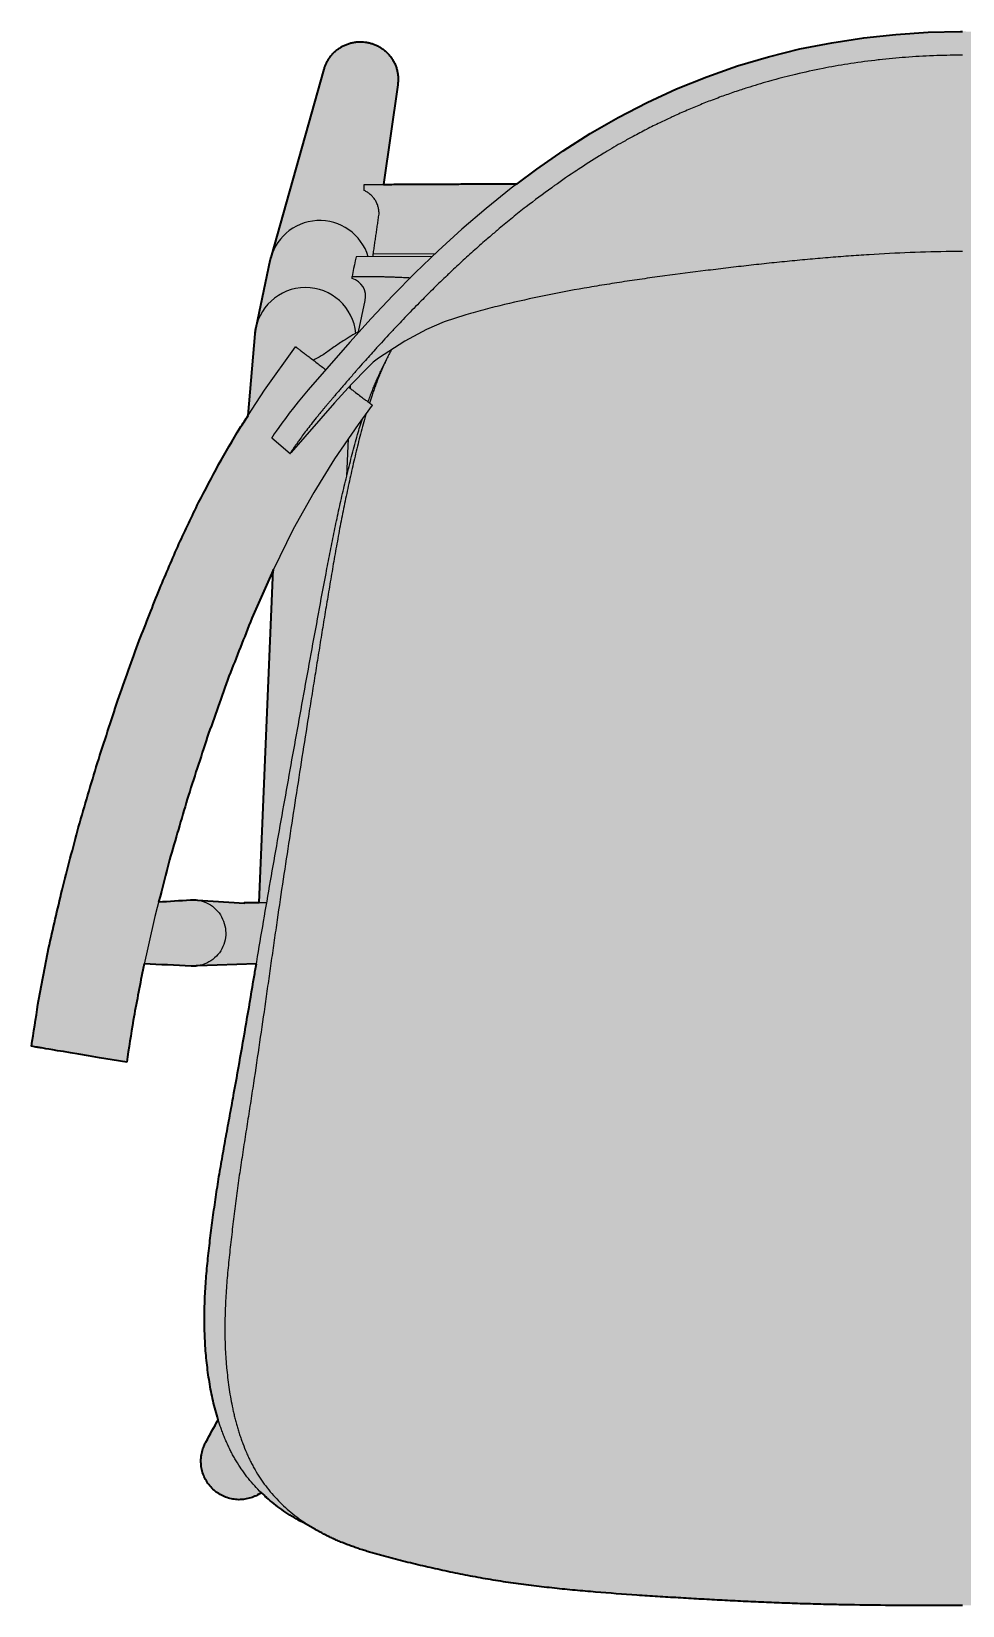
# Model space of a CAD drawing. Header units: millimetres. Extents: x 0 to 1796, y -1115 to 742.
# Drawn here: x 1144 to 1453, y -975 to -454 of the extents above; entities that cross this region are included whole.
import ezdxf

# ---------------------------------------------------------------- set-up
doc = ezdxf.new("R2010")
doc.units = ezdxf.units.MM
doc.layers.add('Blocks', color=7, linetype='Continuous')
doc.layers.add('Blocks$Fill', color=7, linetype='Continuous', true_color=0xffffff)
doc.layers.add('Blocks$Inner', color=7, linetype='Continuous', lineweight=25, true_color=0x007f00)
doc.layers.add('Blocks$Outline', color=7, linetype='Continuous', lineweight=35, true_color=0xff3f3f)

# ---------------------------------------------------------------- blocks, each defined once
blk = doc.blocks.new('N01 Dining Chair Top')
at = {"layer": 'Blocks$Fill'}
h = blk.add_hatch(color=256, dxfattribs=at)
h.paths.add_polyline_path([(302.84, -217.65), (249.86, -217.08), (201.8, -214.68), (174.43, -212.61), (160.82, -211.15), (154.05, -210.26), (147.32, -209.23), (140.62, -208.05), (133.95, -206.73), (120.7, -203.75), (110.83, -201.25), (105.97, -199.84), (102.76, -198.81), (99.6, -197.69), (98.03, -197.09), (96.48, -196.46), (94.96, -195.79), (93.45, -195.1), (91.95, -194.37), (90.49, -193.61), (89.04, -192.81), (88.46, -192.48), (84.33, -190.19), (82.77, -189.34), (81.36, -188.53), (79.98, -187.68), (78.62, -186.8), (77.29, -185.89), (75.99, -184.94), (74.71, -183.96), (73.47, -182.94), (72.26, -181.9), (71.38, -181.1), (70.52, -180.29), (68.84, -181.28), (66.98, -182.02), (65.03, -182.46), (63.03, -182.59), (61.03, -182.41), (59.09, -181.92), (57.25, -181.13), (55.56, -180.06), (54.06, -178.74), (52.78, -177.2), (51.75, -175.47), (51.01, -173.62), (50.57, -171.66), (50.44, -169.66), (50.63, -167.67), (50.67, -167.42), (50.72, -167.18), (50.78, -166.93), (50.84, -166.69), (50.9, -166.45), (50.97, -166.21), (51.04, -165.97), (51.12, -165.73), (51.2, -165.49), (51.29, -165.26), (51.38, -165.03), (51.48, -164.8), (51.79, -164.13), (52.07, -163.59), (52.07, -163.59), (56.18, -156.1), (55.48, -153.71), (55.07, -152.17), (54.33, -149.07), (53.7, -145.94), (53.16, -142.79), (52.7, -139.62), (52.33, -136.43), (52.04, -133.22), (51.83, -129.99), (51.7, -126.73), (51.64, -123.46), (51.66, -120.17), (51.74, -116.85), (51.9, -113.53), (52.12, -110.18), (52.72, -103.46), (54.8, -86.55), (56.88, -73.02), (68.84, -5.05), (49.29, -5.71), (49.02, -5.74), (48.75, -5.77), (48.56, -5.78), (48.37, -5.79), (48.17, -5.8), (47.98, -5.8), (47.79, -5.81), (47.6, -5.8), (47.4, -5.8), (47.21, -5.79), (31.66, -5.04), (28.01, -23.79), (25.88, -37.63), (-5.68, -32.36), (-3.53, -18.47), (0, 0), (4.44, 19.51), (9.91, 40.35), (16.16, 61.53), (22.95, 82.31), (30.06, 102.12), (36.8, 119.29), (43.17, 134.11), (49.67, 147.78), (56.31, 160.38), (63.41, 172.5), (66.11, 176.66), (68.42, 203.66), (68.48, 204.23), (68.55, 204.74), (68.63, 205.25), (68.73, 205.76), (73.44, 227.97), (73.56, 228.51), (73.7, 229.05), (91.29, 291.39), (91.36, 291.64), (91.45, 291.9), (91.53, 292.16), (91.63, 292.42), (91.73, 292.68), (91.84, 292.93), (91.95, 293.19), (92.07, 293.45), (92.2, 293.7), (92.33, 293.95), (92.47, 294.21), (92.62, 294.46), (92.77, 294.7), (92.93, 294.95), (93.1, 295.19), (93.27, 295.43), (93.45, 295.67), (93.64, 295.9), (93.83, 296.13), (94.03, 296.36), (94.23, 296.58), (94.45, 296.8), (94.66, 297.01), (94.88, 297.22), (95.11, 297.42), (95.34, 297.62), (95.58, 297.81), (95.83, 298), (96.07, 298.18), (96.33, 298.35), (96.58, 298.52), (96.85, 298.69), (97.11, 298.84), (97.38, 298.99), (97.65, 299.13), (97.93, 299.27), (98.2, 299.4), (98.48, 299.52), (98.77, 299.63), (99.05, 299.74), (99.34, 299.84), (99.63, 299.94), (99.92, 300.02), (100.21, 300.1), (100.5, 300.17), (100.79, 300.23), (101.08, 300.29), (101.38, 300.34), (101.67, 300.38), (101.96, 300.42), (102.25, 300.45), (102.54, 300.47), (102.83, 300.48), (103.11, 300.49), (103.4, 300.49), (103.68, 300.49), (103.96, 300.48), (104.24, 300.46), (104.52, 300.44), (104.79, 300.41), (105.06, 300.37), (105.33, 300.33), (105.59, 300.28), (105.85, 300.23), (106.12, 300.18), (106.38, 300.11), (106.65, 300.04), (106.91, 299.96), (107.18, 299.88), (107.45, 299.79), (107.71, 299.7), (107.98, 299.59), (108.24, 299.48), (108.51, 299.37), (108.77, 299.24), (109.03, 299.11), (109.29, 298.98), (109.55, 298.83), (109.81, 298.68), (110.06, 298.53), (110.31, 298.36), (110.56, 298.19), (110.81, 298.01), (111.05, 297.83), (111.29, 297.64), (111.52, 297.44), (111.75, 297.24), (111.97, 297.03), (112.2, 296.81), (112.41, 296.59), (112.62, 296.37), (112.83, 296.13), (113.03, 295.9), (113.22, 295.65), (113.41, 295.41), (113.59, 295.16), (113.76, 294.9), (113.93, 294.64), (114.09, 294.37), (114.25, 294.11), (114.4, 293.83), (114.54, 293.56), (114.67, 293.28), (114.8, 293), (114.92, 292.72), (115.03, 292.44), (115.13, 292.15), (115.23, 291.86), (115.32, 291.58), (115.4, 291.29), (115.48, 291), (115.54, 290.7), (115.6, 290.41), (115.66, 290.12), (115.7, 289.83), (115.74, 289.54), (115.77, 289.26), (115.8, 288.97), (115.82, 288.68), (115.83, 288.4), (115.83, 288.12), (115.83, 287.83), (115.82, 287.56), (115.81, 287.28), (115.79, 287.01), (115.76, 286.74), (115.73, 286.47), (115.69, 286.2), (110.92, 253.23), (155.32, 253.46), (161.79, 258.31), (170.51, 264.36), (179.49, 270.06), (188.76, 275.41), (198.31, 280.37), (208.1, 284.87), (218.1, 288.91), (228.29, 292.46), (238.59, 295.52), (248.98, 298.09), (259.5, 300.17), (270.13, 301.79), (280.78, 302.93), (291.44, 303.63), (302.14, 303.9), (302.84, 303.89), (303.54, 303.9), (314.25, 303.63), (324.91, 302.93), (335.55, 301.79), (346.19, 300.17), (356.7, 298.09), (367.1, 295.52), (377.4, 292.46), (387.59, 288.91), (397.59, 284.87), (407.38, 280.37), (416.93, 275.41), (426.2, 270.06), (435.18, 264.36), (443.9, 258.31), (450.37, 253.46), (494.77, 253.23), (490, 286.2), (489.96, 286.47), (489.93, 286.74), (489.9, 287.01), (489.88, 287.28), (489.87, 287.56), (489.86, 287.83), (489.86, 288.12), (489.86, 288.4), (489.87, 288.68), (489.89, 288.97), (489.91, 289.26), (489.95, 289.54), (489.98, 289.83), (490.03, 290.12), (490.08, 290.41), (490.14, 290.7), (490.21, 291), (490.29, 291.29), (490.37, 291.58), (490.46, 291.86), (490.55, 292.15), (490.66, 292.44), (490.77, 292.72), (490.89, 293), (491.02, 293.28), (491.15, 293.56), (491.29, 293.83), (491.44, 294.11), (491.59, 294.37), (491.76, 294.64), (491.92, 294.9), (492.1, 295.16), (492.28, 295.41), (492.47, 295.65), (492.66, 295.9), (492.86, 296.13), (493.07, 296.37), (493.28, 296.59), (493.49, 296.81), (493.71, 297.03), (493.94, 297.24), (494.17, 297.44), (494.4, 297.64), (494.64, 297.83), (494.88, 298.01), (495.13, 298.19), (495.37, 298.36), (495.63, 298.53), (495.88, 298.68), (496.14, 298.83), (496.39, 298.98), (496.65, 299.11), (496.92, 299.24), (497.18, 299.37), (497.44, 299.48), (497.71, 299.59), (497.97, 299.7), (498.24, 299.79), (498.51, 299.88), (498.77, 299.96), (499.04, 300.04), (499.3, 300.11), (499.57, 300.18), (499.83, 300.23), (500.09, 300.28), (500.36, 300.33), (500.63, 300.37), (500.9, 300.41), (501.17, 300.44), (501.45, 300.46), (501.73, 300.48), (502.01, 300.49), (502.29, 300.49), (502.57, 300.49), (502.86, 300.48), (503.15, 300.47), (503.44, 300.45), (503.73, 300.42), (504.02, 300.38), (504.31, 300.34), (504.6, 300.29), (504.9, 300.23), (505.19, 300.17), (505.48, 300.1), (505.77, 300.02), (506.06, 299.94), (506.35, 299.84), (506.63, 299.74), (506.92, 299.63), (507.2, 299.52), (507.48, 299.4), (507.76, 299.27), (508.04, 299.13), (508.31, 298.99), (508.58, 298.84), (508.84, 298.69), (509.1, 298.52), (509.36, 298.35), (509.61, 298.18), (509.86, 298), (510.1, 297.81), (510.34, 297.62), (510.58, 297.42), (510.8, 297.22), (511.03, 297.01), (511.24, 296.8), (511.45, 296.58), (511.66, 296.36), (511.86, 296.13), (512.05, 295.9), (512.23, 295.67), (512.41, 295.43), (512.59, 295.19), (512.75, 294.95), (512.91, 294.7), (513.07, 294.46), (513.22, 294.21), (513.36, 293.95), (513.49, 293.7), (513.62, 293.45), (513.74, 293.19), (513.85, 292.93), (513.96, 292.68), (514.06, 292.42), (514.15, 292.16), (514.24, 291.9), (514.32, 291.64), (514.4, 291.39), (531.99, 229.05), (532.13, 228.51), (532.25, 227.97), (536.95, 205.76), (537.06, 205.25), (537.14, 204.74), (537.21, 204.23), (537.26, 203.66), (539.58, 176.66), (542.28, 172.5), (549.37, 160.38), (556.01, 147.78), (562.52, 134.11), (568.89, 119.29), (575.63, 102.12), (582.74, 82.31), (589.53, 61.53), (595.77, 40.35), (601.24, 19.51), (605.69, 0), (609.22, -18.47), (611.37, -32.36), (609.61, -32.66), (579.8, -37.63), (577.67, -23.79), (574.49, -7.1), (574.03, -5.04), (558.47, -5.79), (558.28, -5.8), (558.09, -5.8), (557.9, -5.81), (557.71, -5.8), (557.51, -5.8), (557.32, -5.79), (557.13, -5.78), (556.94, -5.77), (556.67, -5.74), (556.4, -5.71), (536.85, -5.05), (549.9, -79.77), (552.21, -96.73), (552.97, -103.46), (553.57, -110.18), (553.79, -113.53), (553.94, -116.85), (554.03, -120.17), (554.05, -123.46), (553.99, -126.73), (553.86, -129.99), (553.65, -133.22), (553.36, -136.43), (552.98, -139.62), (552.53, -142.79), (551.99, -145.94), (551.35, -149.07), (550.62, -152.17), (550.21, -153.71), (549.51, -156.1), (553.61, -163.59), (553.9, -164.13), (554.21, -164.8), (554.31, -165.03), (554.4, -165.26), (554.49, -165.49), (554.57, -165.73), (554.65, -165.97), (554.72, -166.21), (554.79, -166.45), (554.85, -166.69), (554.91, -166.93), (554.97, -167.18), (555.02, -167.42), (555.06, -167.67), (555.25, -169.66), (555.12, -171.66), (554.67, -173.62), (553.93, -175.47), (552.91, -177.2), (551.63, -178.74), (550.13, -180.06), (548.43, -181.13), (546.59, -181.92), (544.65, -182.41), (542.66, -182.59), (540.66, -182.46), (538.71, -182.02), (536.85, -181.28), (535.17, -180.29), (534.31, -181.1), (533.43, -181.9), (532.22, -182.94), (530.97, -183.96), (529.7, -184.94), (528.39, -185.89), (527.06, -186.8), (525.71, -187.68), (524.32, -188.53), (522.91, -189.34), (521.35, -190.19), (517.22, -192.48), (516.65, -192.81), (515.2, -193.61), (513.73, -194.37), (512.24, -195.1), (510.73, -195.79), (509.2, -196.46), (507.65, -197.09), (504.52, -198.26), (501.33, -199.34), (496.48, -200.8), (488.29, -202.95), (478.37, -205.29), (471.74, -206.73), (465.07, -208.05), (458.37, -209.23), (451.63, -210.26), (444.87, -211.15), (431.26, -212.61), (397.03, -215.1), (355.83, -217.08)], flags=0)
h.paths.add_polyline_path([(74.46, 125.61), (74.36, 125.41), (67.34, 109.47), (59.77, 90.27), (52.57, 70.09), (45.93, 49.55), (40.07, 29.39), (36.46, 15.51), (47.04, 16.12), (47.32, 16.14), (47.61, 16.15), (47.89, 16.16), (48.18, 16.15), (48.46, 16.14), (48.74, 16.12), (49.03, 16.1), (49.31, 16.06), (64.95, 15.03), (64.95, 15.27), (69.78, 15.3)], flags=0)
h.paths.add_polyline_path([(569.22, 15.51), (559.76, 49.55), (553.12, 70.09), (545.92, 90.27), (538.35, 109.47), (531.33, 125.41), (531.23, 125.61), (535.91, 15.3), (540.74, 15.27), (540.74, 15.03), (556.38, 16.06), (556.66, 16.1), (556.94, 16.12), (557.23, 16.14), (557.51, 16.15), (557.8, 16.16), (558.08, 16.15), (558.36, 16.14), (558.65, 16.12)], flags=0)
at = {"layer": 'Blocks$Inner'}
for p, q in [((73.7, 229.05), (91.29, 291.39)), ((115.69, 286.2), (110.92, 253.23)), ((107.58, 230.21), (128.18, 230.32)), ((73.44, 227.97), (68.73, 205.76)), ((102.68, 204.34), (104.89, 214.75)), ((110.46, 192.14), (111.96, 195.24)), ((100.02, 185.58), (100.07, 186.6)), ((98.79, 156.54), (99.32, 169.03)), ((74.46, 125.63), (69.78, 15.3)), ((36.4, 15.51), (47.04, 16.12)), ((47.21, -5.79), (31.63, -5.04)), ((49.29, -5.71), (68.84, -5.05)), ((56.19, -156.08), (52.07, -163.59)), ((88.46, -192.48), (84.33, -190.19))]:
    blk.add_line(p, q, dxfattribs=at)
for points in [[(302.84, 303.89), (302.14, 303.9), (291.44, 303.63), (280.78, 302.93), (270.13, 301.79), (259.5, 300.17), (248.98, 298.09), (238.59, 295.52), (228.29, 292.46), (218.1, 288.91), (208.1, 284.87), (198.31, 280.37), (188.76, 275.41), (179.49, 270.06), (170.51, 264.36), (161.79, 258.31), (153.28, 251.93), (145.01, 245.27), (136.96, 238.36), (129.14, 231.23), (121.52, 223.9), (114.09, 216.4), (106.85, 208.76), (99.78, 200.99), (86.05, 185.16), (82.74, 181.17), (81.19, 179.24), (79.75, 177.39), (78.45, 175.67), (77.28, 174.09), (76.26, 172.68), (75.42, 171.49), (74.76, 170.53), (74.28, 169.83), (74.01, 169.39), (73.93, 169.23), (80.06, 164.09)], [(127.18, 229.37), (101.86, 229.23), (101.6, 227.93), (101.34, 226.62), (101.08, 225.31), (100.81, 224.01), (100.55, 222.7)], [(138.26, 210.01), (131.09, 207.74), (125.17, 205.13), (118.08, 201.32), (109.35, 195.64), (107.57, 194.33), (105.6, 192.36), (100.53, 187.12), (94.78, 180.9), (80.34, 164.38)], [(68.43, 203.72), (66.11, 176.66)], [(-5.68, -32.36), (-3.53, -18.47), (0, 0), (4.44, 19.51), (9.91, 40.35), (16.16, 61.53), (22.95, 82.31), (30.06, 102.12), (36.8, 119.29), (43.17, 134.11), (49.67, 147.78), (56.31, 160.38), (63.41, 172.5), (71.57, 185.08), (81.85, 199.45)], [(107.26, 180.06), (102.61, 173.7), (94.78, 162.3), (87.87, 151.19), (81.07, 138.96), (74.36, 125.41), (67.34, 109.47), (59.77, 90.27), (52.57, 70.09), (45.93, 49.55), (40.07, 29.39), (35.21, 10.67), (31.19, -7.1), (28.01, -23.79), (25.88, -37.63)], [(49.31, 16.06), (64.95, 15.03), (64.95, 15.27), (72.31, 15.31)], [(50.63, -167.67), (50.44, -169.66), (50.57, -171.66), (51.01, -173.62), (51.75, -175.47), (52.78, -177.2), (54.06, -178.74), (55.56, -180.06), (57.25, -181.13), (59.09, -181.92), (61.03, -182.41), (63.03, -182.59), (65.03, -182.46), (66.98, -182.02), (68.84, -181.28), (70.53, -180.28)]]:
    blk.add_lwpolyline(points, dxfattribs=at)
for centre, radius, start, end in [((89.83, 224.5), 16.76, 16.501, 170.0124), ((98.93, 216.14), 6.12, 346.9352, 74.6789), ((85.12, 202.29), 16.76, 5.3224, 175.3012)]:
    blk.add_arc(centre, radius, start, end, dxfattribs=at)
blk.add_rational_spline([(91.23, 291.17), (94.24, 302.64), (105.85, 300.23), (117.47, 297.83), (115.69, 286.2)], [1, 0.725412500091, 1, 0.725412500091, 1], degree=2, knots=[-379.581416, -379.581416, -379.581416, -189.790708, -189.790708, 0, 0, 0], dxfattribs=at)
for points, knots in [([(275.29, 294.5), (275.16, 294.49), (272.02, 294.13), (266.06, 293.34), (260.27, 292.35), (257.5, 291.82)], [-15.6993659, -15.6993659, -15.6993659, -15.6993659, -15.6794285, -15.2109884, -14.7759989, -14.7759989, -14.7759989, -14.7759989]), ([(293.18, 295.85), (293.14, 295.85), (290.06, 295.73), (284.09, 295.38), (278.19, 294.83), (275.29, 294.5)], [-16.6232968, -16.6232968, -16.6232968, -16.6232968, -16.6166339, -16.1481938, -15.6998241, -15.6998241, -15.6998241, -15.6998241]), ([(302.84, 296.05), (302.62, 296.05), (299.4, 296.04), (296.18, 295.97), (293.18, 295.85)], [-17.1188805, -17.1188805, -17.1188805, -17.1188805, -17.0850468, -16.6232968, -16.6232968, -16.6232968, -16.6232968]), ([(240.06, 287.77), (239.55, 287.63), (236.67, 286.83), (233.8, 285.97), (231.45, 285.21)], [-13.8525601, -13.8525601, -13.8525601, -13.8525601, -13.7707965, -13.3908643, -13.3908643, -13.3908643, -13.3908643]), ([(257.5, 291.82), (257.21, 291.77), (253.87, 291.12), (248.04, 289.86), (242.54, 288.46), (240.06, 287.77)], [-14.7759989, -14.7759989, -14.7759989, -14.7759989, -14.7309471, -14.2508447, -13.8525601, -13.8525601, -13.8525601, -13.8525601]), ([(222.92, 282.3), (222.11, 282), (219.8, 281.14), (216.01, 279.66), (211.51, 277.78), (208.27, 276.35), (206.52, 275.54), (206.28, 275.43)], [-12.9291322, -12.9291322, -12.9291322, -12.9291322, -12.79654, -12.549454, -12.3023679, -12.0473016, -12.0056953, -12.0056953, -12.0056953, -12.0056953]), ([(231.45, 285.21), (230.83, 285.02), (228.68, 284.32), (225.83, 283.35), (223.62, 282.55), (222.92, 282.3)], [-13.3908643, -13.3908643, -13.3908643, -13.3908643, -13.2906996, -13.0436136, -12.9291322, -12.9291322, -12.9291322, -12.9291322]), ([(198.19, 271.49), (198.15, 271.47), (196.64, 270.69), (193.98, 269.29), (191.39, 267.86), (190.27, 267.23)], [-11.5439453, -11.5439453, -11.5439453, -11.5439453, -11.5373125, -11.2822462, -11.0822759, -11.0822759, -11.0822759, -11.0822759]), ([(206.28, 275.43), (205.02, 274.85), (202.31, 273.56), (199.63, 272.22), (198.19, 271.49)], [-12.0056953, -12.0056953, -12.0056953, -12.0056953, -11.7922983, -11.5439453, -11.5439453, -11.5439453, -11.5439453]), ([(190.26, 267.23), (188.29, 266.12), (185.71, 264.61), (183.16, 263.06), (182.54, 262.68)], [-11.0818955, -11.0818955, -11.0818955, -11.0818955, -10.7331002, -10.6202492, -10.6202492, -10.6202492, -10.6202492]), ([(182.54, 262.68), (180.15, 261.21), (177.64, 259.61), (175.16, 257.97), (175.03, 257.88)], [-10.6202492, -10.6202492, -10.6202492, -10.6202492, -10.1843006, -10.1585783, -10.1585783, -10.1585783, -10.1585783]), ([(167.68, 252.82), (167.36, 252.59), (164.16, 250.29), (159.49, 246.79), (153.71, 242.21), (149.85, 239.02), (147.47, 237.01), (146.56, 236.22)], [-9.696828, -9.696828, -9.696828, -9.696828, -9.635454, -9.086584, -8.792458, -8.498331, -8.311591, -8.311591, -8.311591, -8.311591]), ([(146.56, 236.22), (146.03, 235.77), (144.06, 234.07), (141.38, 231.7), (138.5, 229.11), (136.33, 227.11), (134.58, 225.48), (133.55, 224.51), (133.24, 224.21)], [-8.3115914, -8.3115914, -8.3115914, -8.3115914, -8.2042037, -7.9100767, -7.7580053, -7.6059338, -7.4538624, -7.3880915, -7.3880915, -7.3880915, -7.3880915]), ([(302.84, 231), (301.6, 231), (295.81, 230.95), (285.48, 230.68), (274.13, 230.09), (265.06, 229.48), (258.27, 228.95), (251.48, 228.36), (244.7, 227.71), (237.93, 227.01), (231.17, 226.27), (224.42, 225.48), (215.43, 224.38), (206.46, 223.23), (197.52, 221.99), (190.83, 221.01), (184.15, 219.96), (175.26, 218.47), (164.21, 216.39), (153.26, 213.97), (144.64, 211.8), (140.38, 210.63), (138.26, 210.01)], [-9.3776548, -9.3776548, -9.3776548, -9.3776548, -9.3692451, -9.3384759, -9.3077066, -9.292322, -9.2769374, -9.2615528, -9.2461682, -9.2307835, -9.2153989, -9.2000143, -9.1846297, -9.1538605, -9.1384759, -9.1230912, -9.1077066, -9.092322, -9.0615528, -9.0307835, -9.0153989, -9.0000143, -9.0000143, -9.0000143, -9.0000143]), ([(101.85, 222.72), (102.3, 222.72), (103.63, 222.74), (105.39, 222.73), (107.15, 222.72), (108.46, 222.71), (109.55, 222.69), (110.43, 222.67), (111.08, 222.66), (111.75, 222.64), (112.69, 222.61), (113.88, 222.57), (114.78, 222.54), (115.19, 222.52)], [200.2862502, 200.2862502, 200.2862502, 200.2862502, 200.3144612, 200.3700167, 200.3977945, 200.4255723, 200.45335, 200.4672389, 200.4811278, 200.4950167, 200.5089056, 200.5366834, 200.5642581, 200.5642581, 200.5642581, 200.5642581]), ([(114.09, 222.57), (114.86, 222.55), (116.48, 222.49), (118.41, 222.39), (119.58, 222.32), (119.91, 222.29)], [0.3193592, 0.3193592, 0.3193592, 0.3193592, 0.375, 0.4375, 0.4630154, 0.4630154, 0.4630154, 0.4630154]), ([(133.24, 224.21), (132.84, 223.83), (131.71, 222.75), (129.85, 220.97), (127.7, 218.87), (125.55, 216.74), (122.5, 213.68), (118.74, 209.82), (115.73, 206.64), (114.31, 205.13)], [-7.388092, -7.388092, -7.388092, -7.388092, -7.301794, -7.146478, -6.991161, -6.835845, -6.680529, -6.323111, -6.002877, -6.002877, -6.002877, -6.002877]), ([(102.87, 204.49), (101.05, 203.47), (98.06, 201.69), (94.15, 199.08), (92.03, 197.52), (91.01, 196.74)], [0.96071078, 0.96071078, 0.96071078, 0.96071078, 0.97692308, 0.98846154, 1, 1, 1, 1]), ([(114.31, 205.13), (114.15, 204.95), (112.41, 203.09), (110.39, 200.89), (108.54, 198.86), (108.25, 198.53)], [-6.0028769, -6.0028769, -6.0028769, -6.0028769, -5.9657254, -5.6083077, -5.5411269, -5.5411269, -5.5411269, -5.5411269]), ([(81.85, 199.45), (81.86, 199.44), (81.9, 199.41), (82.1, 199.26), (82.59, 198.89), (83.46, 198.22), (84.6, 197.35), (85.93, 196.34), (87.4, 195.22), (89.34, 193.74), (90.83, 192.6), (91.79, 191.87)], [29.990429, 29.990429, 29.990429, 29.990429, 30.0143914, 30.0383537, 30.0862785, 30.1342032, 30.182128, 30.2300527, 30.2779775, 30.3259022, 30.4074619, 30.4074619, 30.4074619, 30.4074619]), ([(108.25, 198.53), (106.99, 197.14), (105, 194.92), (103.03, 192.68), (102.29, 191.85)], [-5.540873, -5.540873, -5.540873, -5.540873, -5.2507627, -5.0792589, -5.0792589, -5.0792589, -5.0792589]), ([(113.56, 198.38), (113.35, 197.99), (112.89, 197.11), (112.19, 195.73), (111.47, 194.23), (110.78, 192.71), (110.12, 191.18), (109.48, 189.64), (108.87, 188.09), (108.28, 186.53), (107.71, 184.96), (107.05, 183.05), (106.58, 181.65), (106.31, 180.79)], [0.24224193, 0.24224193, 0.24224193, 0.24224193, 0.24385246, 0.24590164, 0.24795082, 0.25, 0.25204918, 0.25409836, 0.25614754, 0.25819672, 0.2602459, 0.26229508, 0.26563699, 0.26563699, 0.26563699, 0.26563699]), ([(91.01, 196.74), (90.1, 196.25), (89.01, 195.66), (87.92, 195.06), (87.74, 194.96)], [1, 1, 1, 1, 1.5, 1.6013618, 1.6013618, 1.6013618, 1.6013618]), ([(102.29, 191.85), (102.21, 191.76), (101.32, 190.74), (99.63, 188.8), (97.76, 186.63), (96.69, 185.39), (96.43, 185.08)], [-5.0792589, -5.0792589, -5.0792589, -5.0792589, -5.06056, -4.8703482, -4.6801363, -4.6175089, -4.6175089, -4.6175089, -4.6175089]), ([(105.84, 181.14), (106.06, 181.76), (106.48, 182.89), (107.12, 184.53), (107.74, 186.08), (108.37, 187.61), (109.04, 189.13), (109.73, 190.64), (110.22, 191.66), (110.47, 192.17), (110.48, 192.19)], [0.73743844, 0.73743844, 0.73743844, 0.73743844, 0.7398374, 0.74186992, 0.74390244, 0.74593496, 0.74796748, 0.75, 0.75203252, 0.75211136, 0.75211136, 0.75211136, 0.75211136]), ([(96.42, 185.07), (95.89, 184.45), (95.15, 183.58), (94.2, 182.47), (93.59, 181.74), (92.97, 181.02), (92.46, 180.41), (92.05, 179.92), (91.74, 179.55), (91.43, 179.18), (91.16, 178.86), (90.92, 178.58), (90.76, 178.39), (90.67, 178.28), (90.64, 178.25)], [-4.6172182, -4.6172182, -4.6172182, -4.6172182, -4.4899152, -4.440807, -4.3916989, -4.3425907, -4.2934826, -4.2686718, -4.2438611, -4.2190503, -4.1942396, -4.1784522, -4.1626649, -4.1559952, -4.1559952, -4.1559952, -4.1559952]), ([(99.49, 185.99), (99.6, 185.91), (100.04, 185.57), (100.79, 185), (102.06, 184.03), (102.93, 183.36), (103.49, 182.94)], [0.8714395, 0.8714395, 0.8714395, 0.8714395, 0.8809524, 0.9107143, 0.9404762, 1, 1, 1, 1]), ([(103.49, 182.94), (103.94, 182.6), (104.56, 182.12), (105.3, 181.56), (105.97, 181.05), (106.51, 180.64), (106.9, 180.34), (107.11, 180.18), (107.23, 180.08), (107.26, 180.06), (107.26, 180.06)], [1, 1, 1, 1, 1.0477497, 1.0716246, 1.0954994, 1.1432492, 1.167124, 1.1909989, 1.2148738, 1.2380952, 1.2380952, 1.2380952, 1.2380952]), ([(105.24, 177.34), (105.21, 177.22), (104.54, 174.96), (103.32, 170.53), (101.99, 165.08), (100.96, 160.7), (99.97, 156.3), (98.75, 150.8), (97.39, 144.17), (96.12, 137.5), (94.92, 130.81), (93.77, 124.1), (92.64, 117.39), (91.52, 110.66), (90.42, 103.93), (89.33, 97.19), (88.25, 90.45), (87.17, 83.71), (85.74, 74.72), (83.96, 63.48), (81.85, 49.98), (79.76, 36.49), (77.72, 22.99), (76.06, 11.75), (74.76, 2.75), (73.79, -4), (72.82, -10.76), (71.54, -19.76), (69.91, -31.03), (68.24, -42.32), (66.85, -51.35), (65.8, -58.13), (64.74, -64.91), (63.87, -70.57), (63.19, -75.11), (62.71, -78.52), (62.25, -81.92), (61.81, -85.32), (61.39, -88.74), (60.98, -92.15), (60.57, -95.56), (60.05, -100.1), (59.45, -105.72), (58.87, -112.48), (58.49, -119.18), (58.31, -128.03), (58.68, -136.74), (59.55, -144.23), (60.22, -148.48), (60.72, -151.12), (61.17, -153.22), (61.53, -154.79), (61.92, -156.35), (62.34, -157.9), (62.8, -159.44), (63.28, -160.98), (63.79, -162.5), (64.53, -164.51), (65.33, -166.5), (66.2, -168.45), (66.9, -169.89), (67.63, -171.31), (68.67, -173.18), (70.07, -175.46), (71.93, -178.07), (74.62, -181.4), (78.39, -185.24), (82.6, -188.67), (86.21, -191.13), (89.02, -192.83), (91.45, -194.13), (93.44, -195.1), (94.95, -195.8), (96.48, -196.46), (98.03, -197.09), (99.6, -197.69), (101.17, -198.27), (102.76, -198.82), (104.36, -199.34), (105.97, -199.84), (107.58, -200.33), (109.2, -200.8), (110.83, -201.25), (112.47, -201.69), (114.65, -202.26), (117.39, -202.96), (120.7, -203.76), (124.01, -204.54), (128.42, -205.55), (133.94, -206.75), (140.61, -208.07), (147.31, -209.25), (154.05, -210.28), (160.82, -211.17), (167.61, -211.94), (174.43, -212.62), (183.53, -213.42), (192.66, -214.09), (201.8, -214.68), (208.66, -215.11), (215.52, -215.51), (222.38, -215.89), (229.25, -216.24), (236.12, -216.56), (242.99, -216.84), (249.86, -217.08), (256.74, -217.28), (265.9, -217.48), (277.37, -217.62), (290.44, -217.66), (298.94, -217.65), (302.84, -217.65)], [0.2700507, 0.2700507, 0.2700507, 0.2700507, 0.2704918, 0.2786885, 0.2868852, 0.2909836, 0.295082, 0.3032787, 0.3114754, 0.3196721, 0.3278689, 0.3360656, 0.3442623, 0.352459, 0.3606557, 0.3688525, 0.3770492, 0.3852459, 0.3934426, 0.4098361, 0.4262295, 0.442623, 0.4590164, 0.4754098, 0.4836066, 0.4918033, 0.5, 0.5081967, 0.5245902, 0.5409836, 0.5491803, 0.557377, 0.5655738, 0.5737705, 0.5778689, 0.5819672, 0.5860656, 0.5901639, 0.5942623, 0.5983607, 0.602459, 0.6065574, 0.6147541, 0.6229508, 0.6311475, 0.6393443, 0.6557377, 0.6639344, 0.6680328, 0.6721311, 0.6741803, 0.6762295, 0.6782787, 0.6803279, 0.682377, 0.6844262, 0.6864754, 0.6885246, 0.692623, 0.6946721, 0.6967213, 0.6987705, 0.7008197, 0.704918, 0.7090164, 0.7131148, 0.7213115, 0.7295082, 0.7336066, 0.7377049, 0.7418033, 0.7438525, 0.7459016, 0.7479508, 0.75, 0.7520492, 0.7540984, 0.7561475, 0.7581967, 0.7602459, 0.7622951, 0.7643443, 0.7663934, 0.7684426, 0.7704918, 0.7745902, 0.7786885, 0.7827869, 0.7868852, 0.795082, 0.8032787, 0.8114754, 0.8196721, 0.8278689, 0.8360656, 0.8442623, 0.852459, 0.8688525, 0.8770492, 0.8852459, 0.8934426, 0.9016393, 0.9098361, 0.9180328, 0.9262295, 0.9344262, 0.942623, 0.9508197, 0.9672131, 0.9836066, 0.9975691, 0.9975691, 0.9975691, 0.9975691]), ([(90.64, 178.24), (90.6, 178.2), (90.5, 178.08), (90.26, 177.78), (89.91, 177.36), (89.48, 176.85), (89.07, 176.34), (88.21, 175.28), (86.95, 173.7), (85.92, 172.35), (85.42, 171.7), (85.41, 171.68)], [-4.1557497, -4.1557497, -4.1557497, -4.1557497, -4.1468775, -4.1310901, -4.0962902, -4.0614903, -4.0266903, -3.9918904, -3.8446526, -3.6974148, -3.6941016, -3.6941016, -3.6941016, -3.6941016]), ([(85.67, -190.87), (84.69, -190.38), (81.79, -188.86), (77.22, -185.98), (73.01, -182.65), (69.91, -179.74), (67.73, -177.43), (65.7, -174.99), (63.83, -172.44), (62.42, -170.22), (61.36, -168.39), (60.61, -167.01), (59.9, -165.6), (59.22, -164.16), (58.59, -162.71), (57.99, -161.24), (57.42, -159.76), (56.71, -157.77), (55.9, -155.24), (55.05, -152.18), (54.32, -149.07), (53.68, -145.94), (53.14, -142.79), (52.69, -139.62), (52.19, -135.37), (51.78, -130), (51.59, -123.48), (51.7, -116.86), (52.08, -110.19), (52.59, -104.59), (53.08, -100.1), (53.47, -96.73), (53.9, -93.35), (54.35, -89.96), (54.8, -86.55), (55.27, -83.14), (55.78, -79.77), (56.31, -76.4), (56.87, -73.02), (57.46, -69.65), (58.06, -66.28), (58.87, -61.8), (59.89, -56.2), (61.53, -47.26), (63.53, -36.1), (65.85, -22.71), (68.12, -9.34), (70.37, 4.03), (72.66, 17.4), (74.99, 30.77), (77.36, 44.14), (79.75, 57.52), (82.15, 70.89), (85.37, 88.72), (88.61, 106.55), (91.5, 122.1), (93.2, 130.97), (94.52, 137.6), (95.9, 144.21), (97.15, 149.69), (98.18, 154.06), (98.98, 157.32), (99.78, 160.59), (100.88, 164.92), (102.23, 169.94), (103.4, 173.83), (103.96, 175.58)], [0.2642276, 0.2642276, 0.2642276, 0.2642276, 0.2682927, 0.2764228, 0.2845528, 0.2886179, 0.2926829, 0.296748, 0.300813, 0.304878, 0.3069106, 0.3089431, 0.3109756, 0.3130081, 0.3150407, 0.3170732, 0.3191057, 0.3211382, 0.3252033, 0.3292683, 0.3333333, 0.3373984, 0.3414634, 0.3455285, 0.3495935, 0.3577236, 0.3658537, 0.3739837, 0.3821138, 0.3902439, 0.3943089, 0.398374, 0.402439, 0.4065041, 0.4105691, 0.4146341, 0.4186992, 0.4227642, 0.4268293, 0.4308943, 0.4349593, 0.4390244, 0.4471545, 0.4552846, 0.4715447, 0.4878049, 0.504065, 0.5203252, 0.5365854, 0.5528455, 0.5691057, 0.5853659, 0.601626, 0.6178862, 0.6504065, 0.6666667, 0.6747967, 0.6829268, 0.6910569, 0.699187, 0.703252, 0.7073171, 0.7113821, 0.7154472, 0.7235772, 0.7302863, 0.7302863, 0.7302863, 0.7302863]), ([(85.41, 171.68), (84.94, 171.06), (84.03, 169.84), (82.9, 168.28), (82.16, 167.24), (81.81, 166.74), (81.71, 166.61)], [-3.6941016, -3.6941016, -3.6941016, -3.6941016, -3.5502788, -3.403041, -3.2810412, -3.232562, -3.232562, -3.232562, -3.232562]), ([(80.1, 164.19), (80.09, 164.17), (80.07, 164.13), (80.05, 164.09), (80.06, 164.08), (80.08, 164.09), (80.1, 164.11), (80.14, 164.15), (80.18, 164.2), (80.24, 164.26), (80.3, 164.34), (80.45, 164.52), (80.58, 164.68), (80.69, 164.81), (80.69, 164.82)], [-2.7704998, -2.7704998, -2.7704998, -2.7704998, -2.7380767, -2.6790834, -2.6501272, -2.6211709, -2.5922147, -2.5632584, -2.533789, -2.5043196, -2.4748502, -2.4453808, -2.3134069, -2.3088661, -2.3088661, -2.3088661, -2.3088661]), ([(81.71, 166.6), (81.57, 166.4), (81.21, 165.88), (80.73, 165.17), (80.4, 164.67), (80.22, 164.39), (80.14, 164.26), (80.11, 164.21), (80.1, 164.19)], [-3.2322498, -3.2322498, -3.2322498, -3.2322498, -3.1589397, -3.0369399, -2.9149402, -2.8559469, -2.7969537, -2.7704998, -2.7704998, -2.7704998, -2.7704998]), ([(58.68, 4.47), (58.62, 3.43), (58.18, 1.36), (56.7, -1.43), (54.51, -3.68), (51.79, -5.22), (49.27, -5.8), (47.72, -5.82), (47.21, -5.79)], [107.0735411, 107.0735411, 107.0735411, 107.0735411, 107.1644502, 107.2553593, 107.3462684, 107.4371775, 107.5280865, 107.5735411, 107.5735411, 107.5735411, 107.5735411]), ([(25.88, -37.63), (-1.14, -33.12), (-2.71, -32.86), (-4.03, -32.64), (-5.01, -32.47), (-5.68, -32.36)], [15.2380952, 15.2380952, 15.2380952, 15.2380952, 15.8095238, 15.8571429, 15.990429, 15.990429, 15.990429, 15.990429]), ([(51.48, -164.8), (51.35, -165.1), (50.99, -166.04), (50.74, -167.01), (50.63, -167.67)], [85.60868064, 85.60868064, 85.60868064, 85.60868064, 85.63368064, 85.68368064, 85.68368064, 85.68368064, 85.68368064])]:
    blk.add_open_spline(points, degree=3, knots=knots, dxfattribs=at)
for points, degree in [([(175.03, 257.88), (172.55, 256.23), (170.1, 254.55), (167.68, 252.82)], 3), ([(104.57, 253.19), (155.32, 253.46)], 1), ([(104.58, 251.18), (104.57, 253.19)], 1), ([(107.45, 229.26), (109.49, 243.34)], 1), ([(100.55, 222.7), (100.88, 222.71), (101.2, 222.71), (101.85, 222.72)], 3), ([(100.55, 222.04), (100.55, 222.26), (100.55, 222.48), (100.55, 222.7)], 3), ([(47.04, 16.12), (48.06, 16.2), (50.13, 16.08), (53.05, 15), (55.55, 13.11), (57.43, 10.58), (58.56, 7.63), (58.74, 5.52), (58.68, 4.47)], 3), ([(52.07, -163.59), (51.83, -164.04), (51.76, -164.19), (51.48, -164.8)], 3)]:
    blk.add_open_spline(points, degree=degree, dxfattribs=at)
blk.add_rational_spline([(109.49, 243.34), (109.67, 248.91), (104.58, 251.18)], [1, 0.829722389343, 1], degree=2, dxfattribs=at)
at = {"layer": 'Blocks$Outline'}
for points in [[(155.32, 253.46), (161.79, 258.31), (170.51, 264.36), (179.49, 270.06), (188.76, 275.41), (198.31, 280.37), (208.1, 284.87), (218.1, 288.91), (228.29, 292.46), (238.59, 295.52), (248.98, 298.09), (259.5, 300.17), (270.13, 301.79), (280.78, 302.93), (291.44, 303.63), (302.14, 303.9), (302.84, 303.89)], [(73.7, 229.05), (91.29, 291.39)], [(115.69, 286.2), (110.92, 253.23)], [(68.73, 205.76), (73.44, 227.97)], [(66.11, 176.66), (68.42, 203.66)], [(69.78, 15.3), (74.46, 125.61)], [(49.31, 16.06), (64.95, 15.03), (64.95, 15.27), (69.78, 15.3)], [(68.84, -5.05), (49.29, -5.71)], [(88.46, -192.48), (84.33, -190.19)]]:
    blk.add_lwpolyline(points, dxfattribs=at)
for points, weights, knots in [([(91.29, 291.39), (94.45, 302.6), (105.85, 300.23), (117.47, 297.83), (115.69, 286.2)], [0.992862688703, 0.729028781697, 1, 0.725412500091, 1], [-377.081897, -377.081897, -377.081897, -189.790708, -189.790708, 0, 0, 0]), ([(68.42, 203.66), (68.43, 203.69), (68.52, 204.75), (68.73, 205.76)], [0.99999999482, 0.999282903089, 0.975340605214, 0.956265392467], [-497.082207, -497.082207, -497.082207, -496.403662, -474.302526, -474.302526, -474.302526])]:
    blk.add_rational_spline(points, weights, degree=2, knots=knots, dxfattribs=at)
blk.add_open_spline([(110.92, 253.23), (133.12, 253.34), (155.32, 253.46)], degree=2, dxfattribs=at)
blk.add_rational_spline([(73.44, 227.97), (73.55, 228.51), (73.7, 229.05)], [0.988423777298, 0.977771100883, 0.968294900674], degree=2, dxfattribs=at)
for points, knots in [([(25.88, -37.63), (-1.14, -33.12), (-2.71, -32.86), (-4.03, -32.64), (-5.01, -32.47), (-5.68, -32.36), (-4.96, -27.73), (-4.25, -23.1), (-3.53, -18.47), (-2.35, -12.32), (-1.18, -6.16), (0, 0), (1.48, 6.5), (2.96, 13.01), (4.44, 19.51), (6.27, 26.46), (8.09, 33.41), (9.91, 40.35), (12, 47.41), (14.08, 54.47), (16.16, 61.53), (18.43, 68.46), (20.69, 75.39), (22.95, 82.31), (25.32, 88.91), (27.69, 95.52), (30.06, 102.12), (32.31, 107.84), (34.55, 113.57), (36.8, 119.29), (38.92, 124.23), (41.04, 129.17), (43.17, 134.11), (45.34, 138.67), (47.51, 143.22), (49.67, 147.78), (51.89, 151.98), (54.1, 156.18), (56.31, 160.38), (58.68, 164.42), (61.04, 168.46), (63.41, 172.5), (64.31, 173.89), (65.21, 175.27), (66.11, 176.66)], [-14.516899, -14.516899, -14.516899, -14.516899, -13.94547, -13.897851, -13.764565, -13.764565, -13.764565, -12.764565, -12.764565, -12.764565, -11.764565, -11.764565, -11.764565, -10.764565, -10.764565, -10.764565, -9.764565, -9.764565, -9.764565, -8.764565, -8.764565, -8.764565, -7.764565, -7.764565, -7.764565, -6.764565, -6.764565, -6.764565, -5.764565, -5.764565, -5.764565, -4.764565, -4.764565, -4.764565, -3.764565, -3.764565, -3.764565, -2.764565, -2.764565, -2.764565, -1.764565, -1.764565, -1.764565, -1.434023, -1.434023, -1.434023, -1.434023]), ([(74.46, 125.61), (74.43, 125.55), (74.39, 125.48), (74.36, 125.41), (72.02, 120.1), (69.68, 114.79), (67.34, 109.47), (64.81, 103.07), (62.29, 96.67), (59.77, 90.27), (57.37, 83.54), (54.97, 76.81), (52.57, 70.09), (50.36, 63.24), (48.14, 56.4), (45.93, 49.55), (43.98, 42.83), (42.02, 36.11), (40.07, 29.39), (38.86, 24.77), (37.66, 20.14), (36.46, 15.51)], [6.223072, 6.223072, 6.223072, 6.223072, 6.238095, 6.238095, 6.238095, 7.238095, 7.238095, 7.238095, 8.238095, 8.238095, 8.238095, 9.238095, 9.238095, 9.238095, 10.238095, 10.238095, 10.238095, 11.238095, 11.238095, 11.238095, 11.979454, 11.979454, 11.979454, 11.979454]), ([(36.46, 15.51), (39.99, 15.72), (43.51, 15.92), (47.04, 16.12), (47.79, 16.18), (48.56, 16.16), (49.31, 16.06)], [0.61701, 0.61701, 0.61701, 0.61701, 106.528087, 106.528087, 106.528087, 106.595325, 106.595325, 106.595325, 106.595325]), ([(31.66, -5.04), (31.5, -5.73), (31.35, -6.41), (31.19, -7.1), (30.13, -12.66), (29.07, -18.23), (28.01, -23.79), (27.3, -28.4), (26.59, -33.02), (25.88, -37.63)], [13.122106, 13.122106, 13.122106, 13.122106, 13.238095, 13.238095, 13.238095, 14.238095, 14.238095, 14.238095, 15.238095, 15.238095, 15.238095, 15.238095]), ([(49.29, -5.71), (49.11, -5.73), (48.42, -5.81), (47.72, -5.82), (47.21, -5.79), (42.03, -5.54), (36.84, -5.29), (31.66, -5.04)], [107.512015, 107.512015, 107.512015, 107.512015, 107.528087, 107.573541, 107.573541, 107.573541, 263.298679, 263.298679, 263.298679, 263.298679]), ([(56.18, -156.1), (56.09, -155.81), (55.69, -154.51), (55.05, -152.18), (54.32, -149.07), (53.68, -145.94), (53.14, -142.79), (52.69, -139.62), (52.19, -135.37), (51.78, -130), (51.59, -123.48), (51.7, -116.86), (52.08, -110.19), (52.59, -104.59), (53.08, -100.1), (53.47, -96.73), (53.9, -93.35), (54.35, -89.96), (54.8, -86.55), (55.27, -83.14), (55.78, -79.77), (56.31, -76.4), (56.87, -73.02), (57.46, -69.65), (58.06, -66.28), (58.87, -61.8), (59.89, -56.2), (61.53, -47.26), (63.53, -36.1), (65.85, -22.71), (67.6, -12.37), (68.6, -6.48), (68.84, -5.05)], [0.3240513, 0.3240513, 0.3240513, 0.3240513, 0.3252033, 0.3292683, 0.3333333, 0.3373984, 0.3414634, 0.3455285, 0.3495935, 0.3577236, 0.3658537, 0.3739837, 0.3821138, 0.3902439, 0.3943089, 0.398374, 0.402439, 0.4065041, 0.4105691, 0.4146341, 0.4186992, 0.4227642, 0.4268293, 0.4308943, 0.4349593, 0.4390244, 0.4471545, 0.4552846, 0.4715447, 0.4878049, 0.504065, 0.50928, 0.50928, 0.50928, 0.50928]), ([(70.52, -180.29), (69.96, -180.62), (69.4, -180.95), (68.84, -181.28), (68.22, -181.53), (67.6, -181.78), (66.98, -182.02), (66.33, -182.17), (65.68, -182.32), (65.03, -182.46), (64.36, -182.51), (63.69, -182.55), (63.03, -182.59), (62.36, -182.53), (61.7, -182.47), (61.03, -182.41), (60.39, -182.25), (59.74, -182.08), (59.09, -181.92), (58.48, -181.65), (57.87, -181.39), (57.25, -181.13), (56.69, -180.77), (56.13, -180.41), (55.56, -180.06), (55.06, -179.62), (54.56, -179.18), (54.06, -178.74), (53.63, -178.22), (53.2, -177.71), (52.78, -177.2), (52.44, -176.62), (52.1, -176.05), (51.75, -175.47), (51.51, -174.85), (51.26, -174.23), (51.01, -173.62), (50.87, -172.96), (50.72, -172.31), (50.57, -171.66), (50.53, -171), (50.48, -170.33), (50.44, -169.66), (50.5, -169), (50.56, -168.34), (50.63, -167.67), (50.74, -167.01), (50.99, -166.04), (51.35, -165.1), (51.48, -164.8), (51.76, -164.19), (51.83, -164.04), (52.07, -163.59), (52.07, -163.59), (52.08, -163.58), (53.45, -161.08), (54.82, -158.59), (56.18, -156.1)], [-100.674922, -100.674922, -100.674922, -100.674922, -99.683681, -99.683681, -99.683681, -98.683681, -98.683681, -98.683681, -97.683681, -97.683681, -97.683681, -96.683681, -96.683681, -96.683681, -95.683681, -95.683681, -95.683681, -94.683681, -94.683681, -94.683681, -93.683681, -93.683681, -93.683681, -92.683681, -92.683681, -92.683681, -91.683681, -91.683681, -91.683681, -90.683681, -90.683681, -90.683681, -89.683681, -89.683681, -89.683681, -88.683681, -88.683681, -88.683681, -87.683681, -87.683681, -87.683681, -86.683681, -86.683681, -86.683681, -85.683681, -85.683681, -85.683681, -85.633681, -85.608681, -85.608681, -85.608681, -85.596181, -85.596181, -85.596181, -85.594818, -85.203535, -0.183413, -0.183413, -0.183413, -0.183413]), ([(84.33, -190.19), (83.81, -189.91), (81.37, -188.59), (77.22, -185.98), (73.22, -182.82), (71.08, -180.84), (70.52, -180.29)], [0.26608421, 0.26608421, 0.26608421, 0.26608421, 0.26829268, 0.27642276, 0.28455285, 0.28757662, 0.28757662, 0.28757662, 0.28757662]), ([(302.84, -217.65), (298.94, -217.65), (290.44, -217.66), (277.37, -217.62), (265.9, -217.48), (256.74, -217.28), (249.86, -217.08), (242.99, -216.84), (236.12, -216.56), (229.25, -216.24), (222.38, -215.89), (215.52, -215.51), (208.66, -215.11), (201.8, -214.68), (192.66, -214.09), (183.53, -213.42), (174.43, -212.62), (167.61, -211.94), (160.82, -211.17), (154.05, -210.28), (147.31, -209.25), (140.61, -208.07), (133.94, -206.75), (128.42, -205.55), (124.01, -204.54), (120.7, -203.76), (117.39, -202.96), (114.65, -202.26), (112.47, -201.69), (110.83, -201.25), (109.2, -200.8), (107.58, -200.33), (105.97, -199.84), (104.36, -199.34), (102.76, -198.82), (101.17, -198.27), (99.6, -197.69), (98.03, -197.09), (96.48, -196.46), (94.95, -195.8), (93.44, -195.1), (91.45, -194.13), (89.8, -193.25), (88.66, -192.59), (88.46, -192.48)], [-0.9975691, -0.9975691, -0.9975691, -0.9975691, -0.9836066, -0.9672131, -0.9508197, -0.942623, -0.9344262, -0.9262295, -0.9180328, -0.9098361, -0.9016393, -0.8934426, -0.8852459, -0.8770492, -0.8688525, -0.852459, -0.8442623, -0.8360656, -0.8278689, -0.8196721, -0.8114754, -0.8032787, -0.795082, -0.7868852, -0.7827869, -0.7786885, -0.7745902, -0.7704918, -0.7684426, -0.7663934, -0.7643443, -0.7622951, -0.7602459, -0.7581967, -0.7561475, -0.7540984, -0.7520492, -0.75, -0.7479508, -0.7459016, -0.7438525, -0.7418033, -0.7377049, -0.7368779, -0.7368779, -0.7368779, -0.7368779])]:
    blk.add_open_spline(points, degree=3, knots=knots, dxfattribs=at)

msp = doc.modelspace()

# ---------------------------------------------------------------- block references
at = {"layer": 'Blocks'}
msp.add_blockref('N01 Dining Chair Top', (1149.67, -757.44), dxfattribs=at)

doc.saveas('drawing.dxf')
